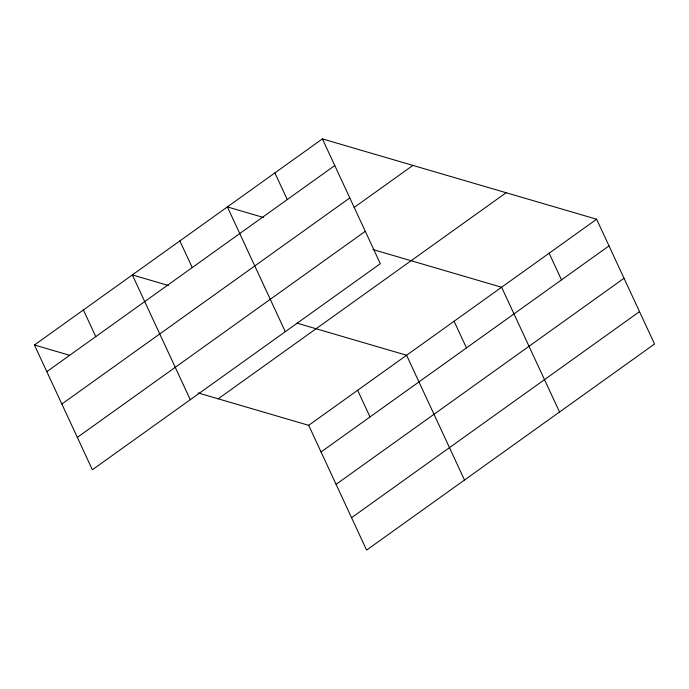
<?xml version="1.0" encoding="UTF-8"?>
<svg xmlns="http://www.w3.org/2000/svg" width="689" height="689" viewBox="0 0 689 689"><rect width="100%" height="100%" fill="white"/><g stroke="black" fill="none" stroke-linecap="round" stroke-linejoin="round"><path stroke-width="1.03" d="M322.4 138.902L380.319 263.68L92.369 469.769L34.45 344.991L322.4 138.902L596.631 219.231L654.55 344.009L366.6 550.098L308.681 425.32L198.131 392.937M46.826 371.647L334.768 165.558M61.855 404.03L349.805 197.941M354.155 207.458L412.892 165.412M77.34 437.386L365.291 231.297M218.189 398.81L506.131 192.722M308.681 425.32L596.631 219.231M321.057 451.975L609.007 245.887M336.086 484.358L624.036 278.27M351.571 517.715L639.521 311.626M263.577 217.517L227.379 206.915L285.298 331.685M373.016 249.573L501.609 287.244L559.528 412.013M168.555 285.53L132.348 274.92L190.267 399.698M297.037 323.167L406.588 355.248L464.507 480.026M34.45 344.991L69.641 355.3M549.124 253.233L561.492 279.889M454.094 321.246L466.47 347.902M274.885 172.913L287.261 199.569M357.634 390.284L370.01 416.94M179.863 240.917L192.24 267.573M83.403 309.955L95.771 336.611"/></g></svg>
